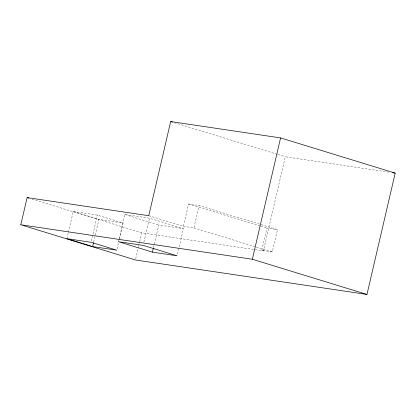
<?xml version="1.0" encoding="UTF-8"?>
<svg xmlns="http://www.w3.org/2000/svg" width="416" height="416" viewBox="0 0 416 416"><rect width="100%" height="100%" fill="white"/><g stroke="black" fill="none" stroke-linecap="round" stroke-linejoin="round"><path stroke-width="0.31" stroke-dasharray="2.08 1.56" d="M66.903 238.685L68.229 233.002M68.375 232.367L73.226 211.515L97.391 215.114L123.084 223.002L118.971 240.698M91.364 241.02L97.391 215.114M93.631 242.154L98.925 219.409L123.084 223.002M118.628 241.072L119.07 239.174M119.215 238.545L124.805 214.531L149.495 218.208L183.466 228.639L177.44 254.545M117.057 248.908L118.82 241.327M135.71 258.705L138.356 247.333M138.507 246.698L139.537 242.278M139.682 241.644L141.742 232.799L263.39 250.91L285.298 156.749L390.057 172.349M143.905 242.221L149.495 218.208M153.488 247.712L158.782 224.968L183.466 228.639M148.772 215.717L183.383 226.346L188.583 203.991L199.103 205.556L277.493 229.622L272.288 251.976L261.768 250.411L266.973 228.056L277.493 229.622M183.383 226.346L193.903 227.911L199.103 205.556M174.398 122.699L277.243 154.279M277.862 154.466L285.298 156.749M188.583 203.991L260.182 225.971M260.801 226.164L266.973 228.056M193.903 227.911L255.627 246.86M256.24 247.052L272.288 251.976M261.768 250.411L263.39 250.91M124.805 214.531L158.782 224.968M73.226 211.515L98.925 219.409M32.074 199.124L141.742 232.799"/><path stroke-width="0.62" d="M20.8 224.775L27.123 197.605L148.772 215.717L170.68 121.555L280.582 137.92L395.2 173.113L366.964 294.445L135.418 259.969L20.8 224.775L252.346 259.251L366.964 294.445M92.602 246.579L116.766 250.172L91.068 242.284L66.903 238.685L92.602 246.579L93.48 242.788M152.459 252.138L177.143 255.809L143.172 245.378L118.482 241.701L152.459 252.138L153.338 248.347M252.346 259.251L280.582 137.92M392.631 172.728L395.2 173.113M170.68 121.555L172.541 122.127M27.123 197.605L28.98 198.177"/></g></svg>
